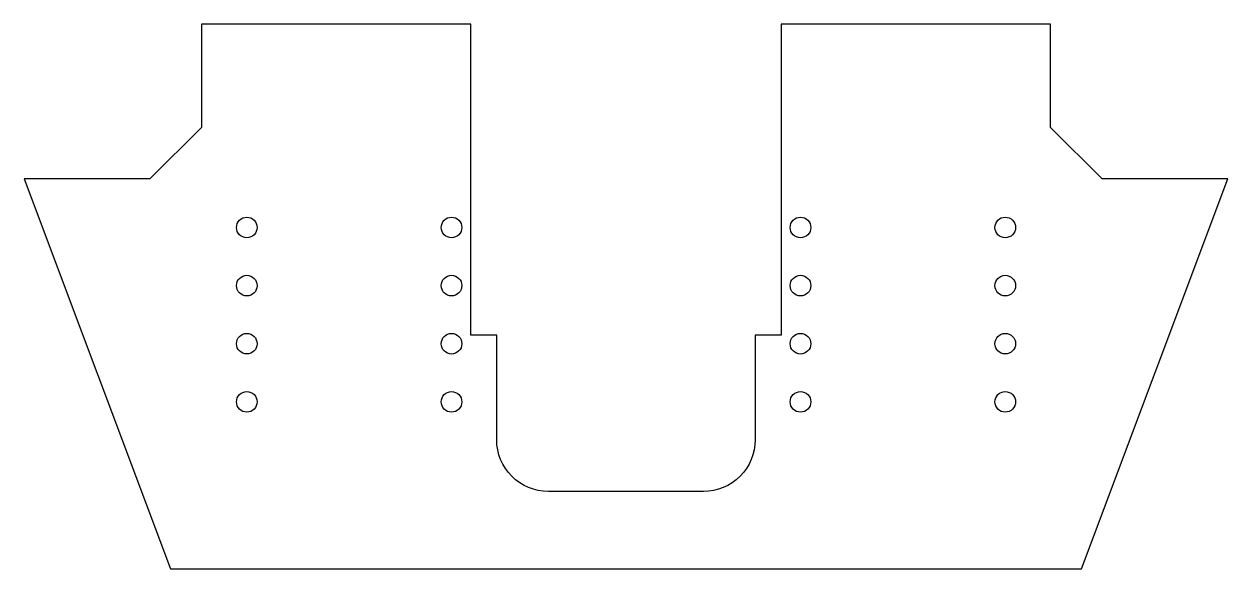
# Model space of a CAD drawing. Header units: inches. Extents: x -5.1 to 6.5, y -5.8 to -0.5.
import ezdxf

# ---------------------------------------------------------------- set-up
doc = ezdxf.new("R2010")
doc.units = ezdxf.units.IN
doc.layers.get('0').update_dxf_attribs({"linetype": 'CONTINUOUS'})

msp = doc.modelspace()

# ---------------------------------------------------------------- linework, layer by layer
msp.add_lwpolyline([(-3.72, -5.8), (5.093, -5.8), (6.508, -2.026), (5.291, -2.026), (4.791, -1.526), (4.791, -0.526), (2.186, -0.526), (2.186, -3.539), (1.936, -3.539), (1.936, -4.55, -0.414214), (1.436, -5.05), (-0.064, -5.05, -0.414214), (-0.564, -4.55), (-0.564, -3.539), (-0.814, -3.539), (-0.814, -0.526), (-3.419, -0.526), (-3.419, -1.526), (-3.919, -2.026), (-5.135, -2.026)], format="xyb", close=True)
for centre, radius in [((-2.981, -2.495), 0.0997), ((-1.001, -2.495), 0.0998), ((2.374, -2.495), 0.0998), ((4.354, -2.495), 0.0997), ((-2.981, -3.058), 0.0997), ((-1.001, -3.058), 0.0998), ((2.374, -3.058), 0.0998), ((4.354, -3.058), 0.0997), ((-2.981, -3.62), 0.0997), ((-1.001, -3.62), 0.0998), ((2.374, -3.62), 0.0998), ((4.354, -3.62), 0.0997), ((-2.981, -4.183), 0.0997), ((-1.001, -4.183), 0.0998), ((2.374, -4.183), 0.0998), ((4.354, -4.183), 0.0997)]:
    msp.add_circle(centre, radius)

doc.saveas('drawing.dxf')
